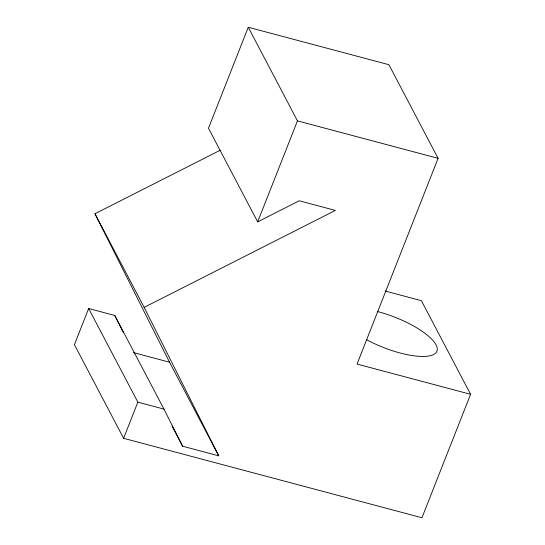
<?xml version="1.0" encoding="UTF-8"?>
<svg xmlns="http://www.w3.org/2000/svg" width="545" height="545" viewBox="0 0 545 545"><rect width="100%" height="100%" fill="white"/><g stroke="black" fill="none" stroke-linecap="round" stroke-linejoin="round"><path stroke-width="0.82" d="M220.16 150.263L94.959 213.756L144.159 307.38L218.743 455.838L182.609 446.212L163.963 409.104L114.77 315.473L88.651 308.518L74.413 344.678L123.613 438.303L421.959 517.75L470.587 394.301L421.387 300.677L385.192 291.037M470.587 394.301L357.05 364.067L438.091 158.323L388.892 64.698L248.261 27.25L208.476 128.245L257.676 221.876L299.246 200.792L335.373 210.411L144.159 307.38M123.613 438.303L137.851 402.149L88.651 308.518M257.676 221.876L297.461 120.874L248.261 27.25M297.461 120.874L438.091 158.323M133.416 352.588L169.543 362.207L218.743 455.838M137.851 402.149L163.963 409.104M171.988 425.992L182.609 446.212M94.959 213.756L169.543 362.207M114.77 315.473L123.143 332.137M377.583 311.563A51.271 16.187 21.5 0 1 436.933 351.137A51.271 16.187 21.5 0 1 366.662 339.739"/></g></svg>
